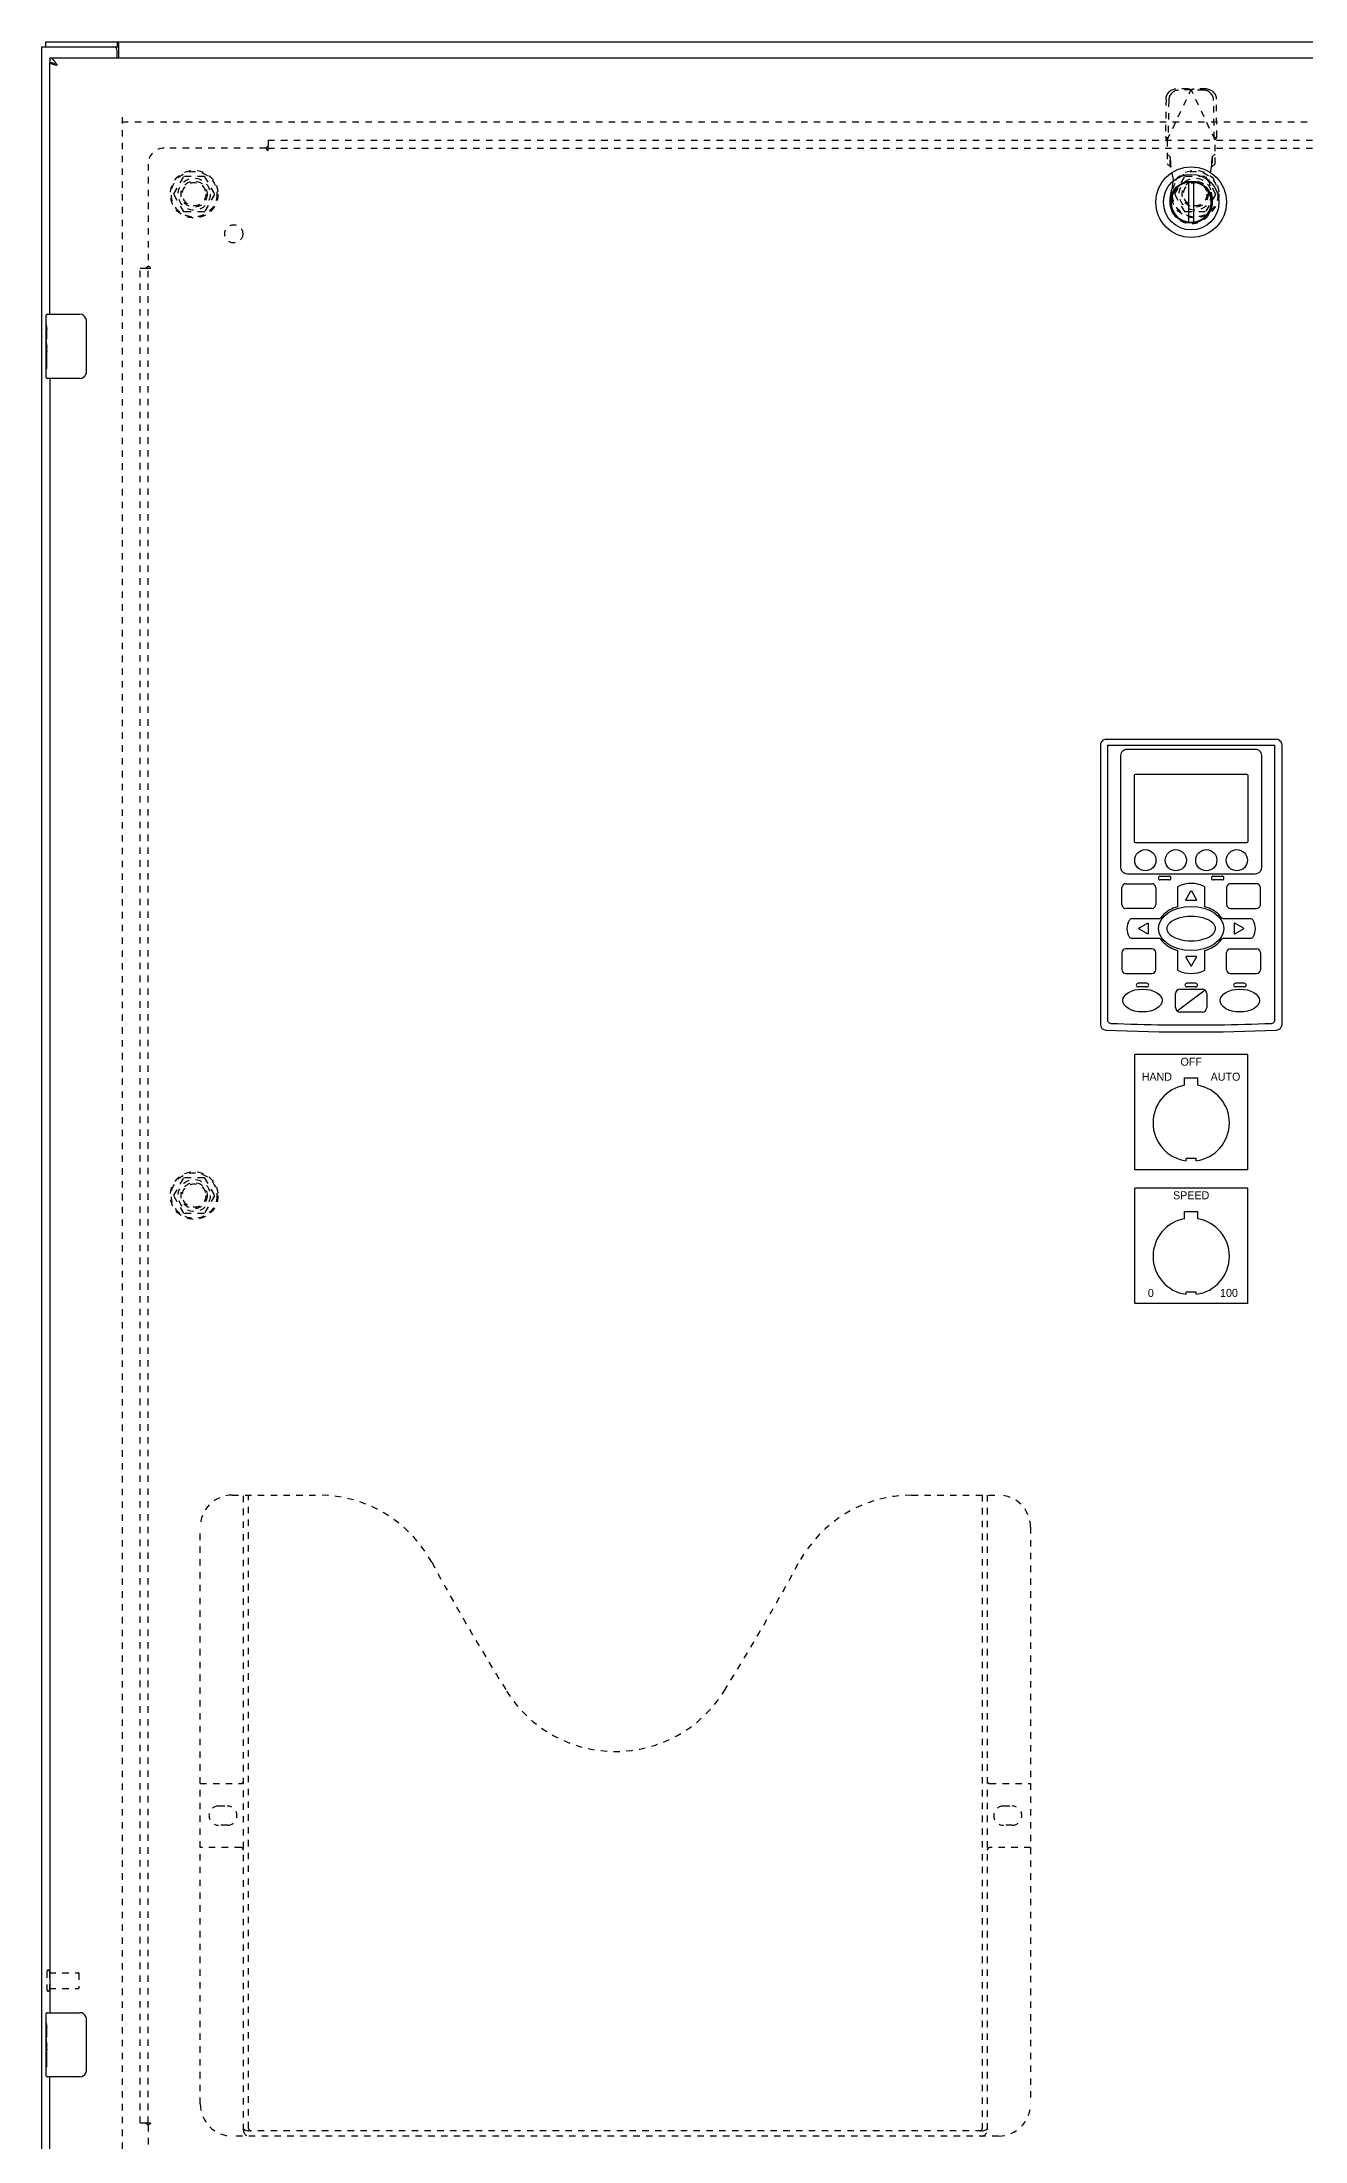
# Model space of a CAD drawing. Header units: inches. Extents: x 15 to 129, y 9 to 83.
# Drawn here: x 56.57 to 76.28, y 33.89 to 66.64 of the extents above; entities that cross this region are included whole.
import ezdxf
from ezdxf.enums import TextEntityAlignment as Align

# ---------------------------------------------------------------- set-up
doc = ezdxf.new("R2010")
doc.units = ezdxf.units.IN
doc.header["$MEASUREMENT"] = 0
doc.linetypes.add('HIDDEN', pattern=[0.2, 0.1, -0.1])
for name, color, linetype in [('DEFAULT_2', 8, 'HIDDEN'), ('DOOR_ASSEMBLY', 7, 'Continuous'), ('MAIN-1', 7, 'Continuous'), ('MAIN-2', 7, 'Continuous'), ('SUBPANEL', 7, 'Continuous')]:
    doc.layers.add(name, color=color, linetype=linetype)

# ---------------------------------------------------------------- blocks, each defined once
blk = doc.blocks.new('KEYPAD')
for p, q in [((-1.417, 4.476), (-1.417, 0.119)), ((-1.327, 4.567), (1.327, 4.567)), ((-1.308, 4.477), (-1.308, 0.19)), ((-1.308, 4.477), (1.308, 4.477)), ((1.308, 0.19), (1.308, 4.477)), ((1.417, 4.476), (1.417, 0.119)), ((-0.89, 4), (-0.89, 2.976)), ((0.87, 4.02), (-0.87, 4.02)), ((0.89, 2.976), (0.89, 4)), ((-0.87, 2.957), (0.87, 2.957)), ((-1.021, 2.314), (-0.612, 2.314)), ((1.021, 2.314), (0.612, 2.314)), ((-1.08, 1.987), (-1.08, 2.255)), ((-0.553, 2.255), (-0.553, 1.987)), ((-0.084, 2.064), (-0.006, 2.201)), ((0.078, 2.054), (-0.078, 2.054)), ((0.006, 2.201), (0.084, 2.064)), ((0.553, 2.255), (0.553, 1.987)), ((1.08, 1.987), (1.08, 2.255)), ((-0.612, 1.928), (-1.021, 1.928)), ((-0.818, 1.622), (-0.68, 1.7)), ((-0.67, 1.694), (-0.67, 1.538)), ((0.612, 1.928), (1.021, 1.928)), ((0.67, 1.694), (0.67, 1.538)), ((0.817, 1.622), (0.68, 1.7)), ((-0.68, 1.532), (-0.818, 1.61)), ((0.68, 1.532), (0.817, 1.61)), ((-1.08, 1.24), (-1.08, 0.972)), ((-0.612, 1.299), (-1.021, 1.299)), ((-0.553, 0.972), (-0.553, 1.24)), ((-0.084, 1.167), (-0.006, 1.03)), ((0.078, 1.177), (-0.078, 1.177)), ((0.006, 1.03), (0.084, 1.167)), ((0.553, 0.972), (0.553, 1.24)), ((0.612, 1.299), (1.021, 1.299)), ((1.08, 1.24), (1.08, 0.972)), ((-1.021, 0.913), (-0.612, 0.913)), ((-0.691, 0.762), (-0.829, 0.762)), ((-0.691, 0.703), (-0.829, 0.703)), ((-0.172, 0.669), (0.171, 0.669)), ((0.069, 0.762), (-0.069, 0.762)), ((0.069, 0.703), (-0.069, 0.703)), ((0.612, 0.913), (1.021, 0.913)), ((0.829, 0.762), (0.691, 0.762)), ((0.829, 0.703), (0.691, 0.703)), ((-0.243, 0.381), (-0.243, 0.598)), ((0.218, 0.651), (-0.217, 0.327)), ((0.242, 0.598), (0.242, 0.381)), ((0.171, 0.311), (-0.172, 0.311))]:
    blk.add_line(p, q)
for centre in [(-0.716, 2.68), (-0.24, 2.68), (0.236, 2.68), (0.713, 2.68)]:
    blk.add_circle(centre, 0.165)
for centre, radius, start, end in [((-1.327, 4.476), 0.0905, 89.9856, 180.0144), ((1.327, 4.476), 0.0905, 359.9856, 90.0144), ((-0.87, 4), 0.0197, 90, 180), ((0.87, 4), 0.0197, 0, 90), ((-0.87, 2.976), 0.0197, 180, 270), ((0.87, 2.976), 0.0197, 270, 0), ((-0.482, 2.402), 0.0295, 90, 270), ((-0.345, 2.402), 0.0295, 270, 90), ((0.344, 2.402), 0.0295, 90, 270), ((0.482, 2.402), 0.0295, 270, 90), ((-0.829, 0.732), 0.0295, 90, 270), ((-0.691, 0.732), 0.0295, 270, 90), ((-0.172, 0.598), 0.0709, 90, 180), ((-0.069, 0.732), 0.0295, 90, 270), ((0.069, 0.732), 0.0295, 270, 90), ((0.171, 0.598), 0.0709, 48.4344, 90), ((0.691, 0.732), 0.0295, 90, 270), ((0.829, 0.732), 0.0295, 270, 90), ((-0.172, 0.381), 0.0709, 180, 230.3759), ((0.171, 0.381), 0.0709, 270, 0), ((0.171, 0.598), 0.0709, 0, 48.4344), ((-1.327, 0.119), 0.0905, 179.9871, 267.5915), ((0, 31.496), 31.496, 267.5786, 272.4214), ((-0.172, 0.381), 0.0709, 230.3759, 270), ((1.327, 0.119), 0.0905, 272.4085, 0.0129)]:
    blk.add_arc(centre, radius, start, end)
for points, knots in [([(-1.096, 4.316), (-1.096, 4.316), (-1.096, 4.343), (-1.086, 4.367), (-1.068, 4.385)], [0.29411765, 0.29411765, 0.29411765, 0.29411765, 0.29411766, 0.35294118, 0.35294118, 0.35294118, 0.35294118]), ([(-1.096, 2.562), (-1.096, 2.562), (-1.096, 2.562), (-1.096, 4.316), (-1.096, 4.316)], [0.23529412, 0.23529412, 0.23529412, 0.23529412, 0.23529413, 0.29411765, 0.29411765, 0.29411765, 0.29411765]), ([(-1.068, 4.385), (-1.068, 4.385), (-1.05, 4.402), (-1.026, 4.413), (-1, 4.413)], [0.41176471, 0.41176471, 0.41176471, 0.41176471, 0.41176472, 0.47058824, 0.47058824, 0.47058824, 0.47058824]), ([(-1.068, 4.385), (-1.068, 4.385), (-1.068, 4.385), (-1.068, 4.385), (-1.068, 4.385)], [0.35294118, 0.35294118, 0.35294118, 0.35294118, 0.35294119, 0.41176471, 0.41176471, 0.41176471, 0.41176471]), ([(-1, 4.413), (-1, 4.413), (-1, 4.413), (1, 4.413), (1, 4.413), (1, 4.413), (1.026, 4.413), (1.05, 4.402), (1.068, 4.385)], [0.4705882, 0.4705882, 0.4705882, 0.4705882, 0.4705882, 0.5294118, 0.5294118, 0.5294118, 0.5294118, 0.5882353, 0.5882353, 0.5882353, 0.5882353]), ([(1.068, 4.385), (1.068, 4.385), (1.086, 4.367), (1.096, 4.343), (1.096, 4.316)], [0.64705882, 0.64705882, 0.64705882, 0.64705882, 0.64705883, 0.70588235, 0.70588235, 0.70588235, 0.70588235]), ([(1.096, 4.316), (1.096, 4.316), (1.096, 4.316), (1.096, 2.562), (1.096, 2.562), (1.096, 2.562), (1.096, 2.535), (1.086, 2.511), (1.068, 2.494)], [0.7058824, 0.7058824, 0.7058824, 0.7058824, 0.7058824, 0.7647059, 0.7647059, 0.7647059, 0.7647059, 0.8235294, 0.8235294, 0.8235294, 0.8235294]), ([(-1.068, 2.494), (-1.068, 2.494), (-1.086, 2.511), (-1.096, 2.535), (-1.096, 2.562)], [0.17647059, 0.17647059, 0.17647059, 0.17647059, 0.1764706, 0.23529412, 0.23529412, 0.23529412, 0.23529412]), ([(-1, 2.465), (-1, 2.465), (-1.026, 2.465), (-1.05, 2.476), (-1.068, 2.494)], [0.05882353, 0.05882353, 0.05882353, 0.05882353, 0.05882354, 0.11764706, 0.11764706, 0.11764706, 0.11764706]), ([(-1.068, 2.494), (-1.068, 2.494), (-1.068, 2.494), (-1.068, 2.494), (-1.068, 2.494)], [0.11764706, 0.11764706, 0.11764706, 0.11764706, 0.11764707, 0.17647059, 0.17647059, 0.17647059, 0.17647059]), ([(1.068, 2.494), (1.068, 2.494), (1.05, 2.476), (1.026, 2.465), (1, 2.465)], [0.8823529, 0.8823529, 0.8823529, 0.8823529, 0.882353, 1, 1, 1, 1]), ([(1.068, 2.494), (1.068, 2.494), (1.068, 2.494), (1.068, 2.494), (1.068, 2.494)], [0.82352941, 0.82352941, 0.82352941, 0.82352941, 0.82352942, 0.88235294, 0.88235294, 0.88235294, 0.88235294]), ([(-0.215, 2.25), (-0.215, 2.25), (-0.215, 2.25), (-0.215, 1.954), (-0.215, 1.954)], [0.6, 0.6, 0.6, 0.6, 0.60000001, 0.625, 0.625, 0.625, 0.625]), ([(-0.078, 2.054), (-0.078, 2.054), (-0.084, 2.054), (-0.088, 2.057), (-0.084, 2.064)], [0.1428571, 0.1428571, 0.1428571, 0.1428571, 0.1428572, 0.2857143, 0.2857143, 0.2857143, 0.2857143]), ([(-0.006, 2.201), (-0.006, 2.201), (-0.004, 2.206), (0.004, 2.206), (0.006, 2.201)], [0.4285714, 0.4285714, 0.4285714, 0.4285714, 0.4285714, 0.5714286, 0.5714286, 0.5714286, 0.5714286]), ([(0.084, 2.064), (0.084, 2.064), (0.087, 2.058), (0.084, 2.054), (0.078, 2.054)], [0.7142857, 0.7142857, 0.7142857, 0.7142857, 0.7142857, 1, 1, 1, 1]), ([(0.214, 1.954), (0.214, 1.954), (0.214, 2.25), (0.214, 2.25), (0.214, 2.25), (0.214, 2.259), (0.21, 2.266), (0.203, 2.27)], [0.5, 0.5, 0.5, 0.5, 0.525, 0.525, 0.525, 0.52500001, 0.55, 0.55, 0.55, 0.55]), ([(-0.489, 1.765), (-0.489, 1.765), (-0.926, 1.765), (-0.926, 1.765), (-0.926, 1.765), (-0.943, 1.765), (-0.959, 1.755), (-0.968, 1.74)], [0.725, 0.725, 0.725, 0.725, 0.75, 0.75, 0.75, 0.75000001, 0.775, 0.775, 0.775, 0.775]), ([(-0.68, 1.7), (-0.68, 1.7), (-0.674, 1.703), (-0.67, 1.7), (-0.67, 1.694)], [0.7142857, 0.7142857, 0.7142857, 0.7142857, 0.7142857, 1, 1, 1, 1]), ([(0, 1.272), (0, 1.272), (-0.282, 1.272), (-0.51, 1.426), (-0.51, 1.616), (-0.51, 1.616), (-0.51, 1.805), (-0.282, 1.959), (0, 1.959)], [0.4, 0.4, 0.4, 0.4, 0.4, 0.6, 0.6, 0.6, 0.6, 1, 1, 1, 1]), ([(-0.371, 1.655), (-0.371, 1.655), (-0.378, 1.642), (-0.382, 1.628), (-0.382, 1.613), (-0.382, 1.613), (-0.382, 1.599), (-0.378, 1.584), (-0.371, 1.571)], [0.6470588, 0.6470588, 0.6470588, 0.6470588, 0.6470588, 0.7058824, 0.7058824, 0.7058824, 0.7058824, 0.7647059, 0.7647059, 0.7647059, 0.7647059]), ([(-0.338, 1.699), (-0.338, 1.699), (-0.351, 1.686), (-0.363, 1.672), (-0.371, 1.655)], [0.58823529, 0.58823529, 0.58823529, 0.58823529, 0.5882353, 0.64705882, 0.64705882, 0.64705882, 0.64705882]), ([(-0.199, 1.775), (-0.199, 1.775), (-0.25, 1.759), (-0.3, 1.736), (-0.338, 1.699)], [0.52941176, 0.52941176, 0.52941176, 0.52941176, 0.52941177, 0.58823529, 0.58823529, 0.58823529, 0.58823529]), ([(-0.214, 1.954), (-0.214, 1.954), (-0.214, 1.954), (-0.213, 1.954), (-0.213, 1.954)], [0.3333333, 0.3333333, 0.3333333, 0.3333333, 0.3333333, 1, 1, 1, 1]), ([(0, 1.804), (0, 1.804), (-0.067, 1.804), (-0.134, 1.795), (-0.199, 1.775)], [0.47058824, 0.47058824, 0.47058824, 0.47058824, 0.47058825, 0.52941176, 0.52941176, 0.52941176, 0.52941176]), ([(0.199, 1.775), (0.199, 1.775), (0.134, 1.795), (0.067, 1.804), (0, 1.804)], [0.41176471, 0.41176471, 0.41176471, 0.41176471, 0.41176472, 0.47058824, 0.47058824, 0.47058824, 0.47058824]), ([(0.338, 1.699), (0.338, 1.699), (0.3, 1.736), (0.25, 1.759), (0.199, 1.775)], [0.35294118, 0.35294118, 0.35294118, 0.35294118, 0.35294119, 0.41176471, 0.41176471, 0.41176471, 0.41176471]), ([(0.371, 1.655), (0.371, 1.655), (0.363, 1.672), (0.351, 1.686), (0.338, 1.699)], [0.29411765, 0.29411765, 0.29411765, 0.29411765, 0.29411766, 0.35294118, 0.35294118, 0.35294118, 0.35294118]), ([(0.382, 1.613), (0.382, 1.613), (0.382, 1.628), (0.378, 1.642), (0.371, 1.655)], [0.23529412, 0.23529412, 0.23529412, 0.23529412, 0.23529413, 0.29411765, 0.29411765, 0.29411765, 0.29411765]), ([(0.926, 1.765), (0.926, 1.765), (0.926, 1.765), (0.489, 1.765), (0.489, 1.765)], [0.375, 0.375, 0.375, 0.375, 0.37500001, 0.4, 0.4, 0.4, 0.4]), ([(0.68, 1.7), (0.68, 1.7), (0.674, 1.703), (0.67, 1.7), (0.67, 1.694)], [0.7142857, 0.7142857, 0.7142857, 0.7142857, 0.7142857, 1, 1, 1, 1]), ([(-0.926, 1.462), (-0.926, 1.462), (-0.926, 1.462), (-0.489, 1.462), (-0.489, 1.462)], [0.825, 0.825, 0.825, 0.825, 0.82500001, 0.85, 0.85, 0.85, 0.85]), ([(-0.818, 1.61), (-0.818, 1.61), (-0.822, 1.612), (-0.822, 1.62), (-0.818, 1.622)], [0.4285714, 0.4285714, 0.4285714, 0.4285714, 0.4285714, 0.5714286, 0.5714286, 0.5714286, 0.5714286]), ([(-0.67, 1.538), (-0.67, 1.538), (-0.67, 1.532), (-0.673, 1.528), (-0.68, 1.532)], [0.1428571, 0.1428571, 0.1428571, 0.1428571, 0.1428572, 0.2857143, 0.2857143, 0.2857143, 0.2857143]), ([(-0.371, 1.571), (-0.371, 1.571), (-0.363, 1.555), (-0.351, 1.54), (-0.338, 1.527)], [0.76470588, 0.76470588, 0.76470588, 0.76470588, 0.76470589, 0.82352941, 0.82352941, 0.82352941, 0.82352941]), ([(-0.338, 1.527), (-0.338, 1.527), (-0.3, 1.491), (-0.25, 1.468), (-0.199, 1.452)], [0.82352941, 0.82352941, 0.82352941, 0.82352941, 0.82352942, 0.88235294, 0.88235294, 0.88235294, 0.88235294]), ([(-0.199, 1.452), (-0.199, 1.452), (-0.134, 1.431), (-0.067, 1.422), (0, 1.422)], [0.8823529, 0.8823529, 0.8823529, 0.8823529, 0.882353, 1, 1, 1, 1]), ([(0.51, 1.616), (0.51, 1.616), (0.51, 1.426), (0.282, 1.272), (0, 1.272)], [0.2, 0.2, 0.2, 0.2, 0.2, 0.4, 0.4, 0.4, 0.4]), ([(0.199, 1.452), (0.199, 1.452), (0.25, 1.468), (0.3, 1.491), (0.338, 1.527)], [0.05882353, 0.05882353, 0.05882353, 0.05882353, 0.05882354, 0.11764706, 0.11764706, 0.11764706, 0.11764706]), ([(0.338, 1.527), (0.338, 1.527), (0.351, 1.54), (0.363, 1.555), (0.371, 1.571)], [0.11764706, 0.11764706, 0.11764706, 0.11764706, 0.11764707, 0.17647059, 0.17647059, 0.17647059, 0.17647059]), ([(0.371, 1.571), (0.371, 1.571), (0.378, 1.584), (0.382, 1.599), (0.382, 1.613)], [0.17647059, 0.17647059, 0.17647059, 0.17647059, 0.1764706, 0.23529412, 0.23529412, 0.23529412, 0.23529412]), ([(0.67, 1.538), (0.67, 1.538), (0.67, 1.532), (0.673, 1.528), (0.68, 1.532)], [0.1428571, 0.1428571, 0.1428571, 0.1428571, 0.1428572, 0.2857143, 0.2857143, 0.2857143, 0.2857143]), ([(0.817, 1.61), (0.817, 1.61), (0.822, 1.612), (0.822, 1.62), (0.817, 1.622)], [0.4285714, 0.4285714, 0.4285714, 0.4285714, 0.4285714, 0.5714286, 0.5714286, 0.5714286, 0.5714286]), ([(0.926, 1.462), (0.926, 1.462), (0.943, 1.462), (0.959, 1.471), (0.968, 1.486)], [0.3, 0.3, 0.3, 0.3, 0.30000001, 0.325, 0.325, 0.325, 0.325]), ([(-0.078, 1.177), (-0.078, 1.177), (-0.084, 1.177), (-0.088, 1.174), (-0.084, 1.167)], [0.1428571, 0.1428571, 0.1428571, 0.1428571, 0.1428572, 0.2857143, 0.2857143, 0.2857143, 0.2857143]), ([(-0.006, 1.03), (-0.006, 1.03), (-0.004, 1.025), (0.004, 1.025), (0.006, 1.03)], [0.4285714, 0.4285714, 0.4285714, 0.4285714, 0.4285714, 0.5714286, 0.5714286, 0.5714286, 0.5714286]), ([(0.084, 1.167), (0.084, 1.167), (0.087, 1.174), (0.084, 1.177), (0.078, 1.177)], [0.7142857, 0.7142857, 0.7142857, 0.7142857, 0.7142857, 1, 1, 1, 1]), ([(0.214, 1.269), (0.214, 1.269), (0.214, 1.27), (0.214, 1.271), (0.214, 1.272)], [0.15, 0.15, 0.15, 0.15, 0.15000001, 0.175, 0.175, 0.175, 0.175]), ([(0.214, 0.981), (0.214, 0.981), (0.214, 0.981), (0.214, 1.269), (0.214, 1.269)], [0.125, 0.125, 0.125, 0.125, 0.12500001, 0.15, 0.15, 0.15, 0.15]), ([(-0.76, 0.313), (-0.76, 0.313), (-0.927, 0.313), (-1.067, 0.39), (-1.067, 0.491), (-1.067, 0.491), (-1.067, 0.591), (-0.927, 0.669), (-0.76, 0.669)], [0.4, 0.4, 0.4, 0.4, 0.4, 0.6, 0.6, 0.6, 0.6, 1, 1, 1, 1]), ([(0.759, 0.312), (0.759, 0.312), (0.592, 0.312), (0.452, 0.39), (0.452, 0.491), (0.452, 0.491), (0.452, 0.591), (0.592, 0.669), (0.759, 0.669)], [0.4, 0.4, 0.4, 0.4, 0.4, 0.6, 0.6, 0.6, 0.6, 1, 1, 1, 1]), ([(-0.453, 0.491), (-0.453, 0.491), (-0.453, 0.39), (-0.593, 0.313), (-0.76, 0.313)], [0.2, 0.2, 0.2, 0.2, 0.2, 0.4, 0.4, 0.4, 0.4]), ([(1.067, 0.491), (1.067, 0.491), (1.067, 0.39), (0.926, 0.312), (0.759, 0.312)], [0.2, 0.2, 0.2, 0.2, 0.2, 0.4, 0.4, 0.4, 0.4])]:
    blk.add_open_spline(points, degree=3, knots=knots)
for points in [[(-1.021, 2.314), (-1.054, 2.314), (-1.08, 2.287), (-1.08, 2.255)], [(1, 2.465), (1, 2.465), (-1, 2.465), (-1, 2.465)], [(-0.553, 2.255), (-0.553, 2.287), (-0.579, 2.314), (-0.612, 2.314)], [(-0.482, 2.431), (-0.482, 2.431), (-0.345, 2.431), (-0.345, 2.431)], [(-0.345, 2.372), (-0.345, 2.372), (-0.482, 2.372), (-0.482, 2.372)], [(0.203, 2.27), (0.075, 2.334), (-0.075, 2.334), (-0.203, 2.27)], [(0.344, 2.431), (0.344, 2.431), (0.482, 2.431), (0.482, 2.431)], [(0.482, 2.372), (0.482, 2.372), (0.344, 2.372), (0.344, 2.372)], [(0.612, 2.314), (0.579, 2.314), (0.553, 2.287), (0.553, 2.255)], [(1.08, 2.255), (1.08, 2.287), (1.054, 2.314), (1.021, 2.314)], [(-1.08, 1.987), (-1.08, 1.955), (-1.054, 1.928), (-1.021, 1.928)], [(-0.612, 1.928), (-0.579, 1.928), (-0.553, 1.955), (-0.553, 1.987)], [(-0.203, 2.27), (-0.21, 2.266), (-0.215, 2.259), (-0.215, 2.25)], [(0.553, 1.987), (0.553, 1.955), (0.579, 1.928), (0.612, 1.928)], [(1.021, 1.928), (1.054, 1.928), (1.08, 1.955), (1.08, 1.987)], [(-0.968, 1.74), (-1.014, 1.662), (-1.014, 1.565), (-0.968, 1.486)], [(-0.476, 1.783), (-0.48, 1.777), (-0.485, 1.771), (-0.489, 1.765)], [(-0.384, 1.872), (-0.417, 1.848), (-0.448, 1.819), (-0.476, 1.783)], [(-0.279, 1.93), (-0.315, 1.914), (-0.351, 1.896), (-0.384, 1.872)], [(-0.215, 1.954), (-0.236, 1.947), (-0.258, 1.939), (-0.279, 1.93)], [(-0.213, 1.954), (-0.213, 1.955), (-0.213, 1.955), (-0.214, 1.954)], [(0, 1.959), (0.282, 1.959), (0.51, 1.805), (0.51, 1.616)], [(0.279, 1.93), (0.258, 1.939), (0.236, 1.947), (0.214, 1.954)], [(0.384, 1.872), (0.351, 1.896), (0.315, 1.914), (0.279, 1.93)], [(0.475, 1.783), (0.448, 1.819), (0.417, 1.848), (0.384, 1.872)], [(0.489, 1.765), (0.484, 1.771), (0.48, 1.777), (0.475, 1.783)], [(0.968, 1.74), (0.959, 1.755), (0.943, 1.765), (0.926, 1.765)], [(0.968, 1.486), (1.014, 1.565), (1.014, 1.662), (0.968, 1.74)], [(-0.968, 1.486), (-0.959, 1.471), (-0.943, 1.462), (-0.926, 1.462)], [(-0.489, 1.462), (-0.485, 1.455), (-0.48, 1.449), (-0.476, 1.443)], [(-0.476, 1.443), (-0.448, 1.407), (-0.417, 1.378), (-0.384, 1.355)], [(-0.384, 1.355), (-0.351, 1.331), (-0.315, 1.312), (-0.279, 1.297)], [(0, 1.422), (0.067, 1.422), (0.134, 1.431), (0.199, 1.452)], [(0.279, 1.297), (0.315, 1.312), (0.351, 1.331), (0.384, 1.355)], [(0.384, 1.355), (0.417, 1.378), (0.448, 1.407), (0.475, 1.443)], [(0.475, 1.443), (0.48, 1.449), (0.484, 1.455), (0.489, 1.462)], [(0.489, 1.462), (0.489, 1.462), (0.926, 1.462), (0.926, 1.462)], [(-1.021, 1.299), (-1.054, 1.299), (-1.08, 1.272), (-1.08, 1.24)], [(-0.553, 1.24), (-0.553, 1.272), (-0.579, 1.299), (-0.612, 1.299)], [(-0.279, 1.297), (-0.279, 1.297), (-0.279, 1.297), (-0.279, 1.297)], [(-0.279, 1.297), (-0.258, 1.287), (-0.236, 1.279), (-0.214, 1.272)], [(-0.214, 1.272), (-0.214, 1.271), (-0.215, 1.27), (-0.215, 1.269)], [(-0.215, 1.269), (-0.215, 1.269), (-0.215, 0.981), (-0.215, 0.981)], [(0.214, 1.272), (0.236, 1.279), (0.258, 1.287), (0.279, 1.297)], [(0.612, 1.299), (0.579, 1.299), (0.553, 1.272), (0.553, 1.24)], [(1.08, 1.24), (1.08, 1.272), (1.054, 1.299), (1.021, 1.299)], [(-1.08, 0.972), (-1.08, 0.94), (-1.054, 0.913), (-1.021, 0.913)], [(-0.76, 0.669), (-0.593, 0.669), (-0.453, 0.591), (-0.453, 0.491)], [(-0.612, 0.913), (-0.579, 0.913), (-0.553, 0.94), (-0.553, 0.972)], [(-0.215, 0.981), (-0.215, 0.973), (-0.21, 0.965), (-0.203, 0.962)], [(-0.203, 0.962), (-0.075, 0.897), (0.075, 0.897), (0.203, 0.962)], [(0.203, 0.962), (0.21, 0.965), (0.214, 0.973), (0.214, 0.981)], [(0.553, 0.972), (0.553, 0.94), (0.579, 0.913), (0.612, 0.913)], [(0.759, 0.669), (0.926, 0.669), (1.067, 0.591), (1.067, 0.491)], [(1.021, 0.913), (1.054, 0.913), (1.08, 0.94), (1.08, 0.972)]]:
    blk.add_open_spline(points, degree=3)
for points, start_tangent, end_tangent in [([(-1.308, 0.19), (-1.305, 0.174), (-1.298, 0.159), (-1.286, 0.146), (-1.271, 0.138), (-1.254, 0.135)], (-0.000144, -1), (0.999191, -0.040204)), ([(-1.254, 0.135), (-0.418, 0.112), (0.418, 0.112), (1.254, 0.135)], (0.999181, -0.040457), (0.999181, 0.040457)), ([(1.254, 0.135), (1.271, 0.138), (1.286, 0.146), (1.298, 0.158), (1.305, 0.174), (1.308, 0.19)], (0.999192, 0.040199), (-0.000134, 1))]:
    blk.add_spline(points, degree=3, dxfattribs=dict(start_tangent=start_tangent, end_tangent=end_tangent))

msp = doc.modelspace()

# ---------------------------------------------------------------- linework, layer by layer
at = {"color": 3, "linetype": 'Continuous'}
for p, q in [((56.565, 30.72), (56.565, 66.57)), ((56.565, 66.57), (57.68, 66.57)), ((56.628, 66.645), (92.502, 66.645)), ((57.74, 66.395), (57.74, 66.51)), ((57.767, 66.395), (57.767, 66.614))]:
    msp.add_line(p, q, dxfattribs=at)
at = {"color": 7, "linetype": 'Continuous'}
for p, q in [((56.628, 66.57), (56.628, 66.645)), ((57.68, 66.57), (57.742, 66.57)), ((57.742, 66.57), (57.742, 66.645))]:
    msp.add_line(p, q, dxfattribs=at)
at = {"color": 3, "linetype": 'Continuous'}
msp.add_lwpolyline([(57.767, 66.614), (57.766, 66.615), (57.765, 66.617), (57.763, 66.619), (57.762, 66.621), (57.761, 66.623), (57.759, 66.626), (57.758, 66.628), (57.757, 66.63), (57.756, 66.633), (57.754, 66.635), (57.753, 66.636), (57.752, 66.638), (57.751, 66.64), (57.749, 66.641), (57.748, 66.642), (57.746, 66.643), (57.745, 66.644), (57.744, 66.644), (57.743, 66.644), (57.742, 66.645)], dxfattribs=at)
at = {"color": 7, "linetype": 'Continuous'}
for points in [[(57.751, 66.565), (57.749, 66.566), (57.748, 66.567), (57.747, 66.568), (57.746, 66.569), (57.744, 66.569), (57.743, 66.569), (57.742, 66.57)], [(57.767, 66.558), (57.766, 66.558), (57.765, 66.558), (57.764, 66.558), (57.762, 66.558), (57.761, 66.558), (57.76, 66.559), (57.758, 66.559), (57.757, 66.56), (57.756, 66.561), (57.754, 66.562), (57.753, 66.563), (57.751, 66.565)]]:
    msp.add_lwpolyline(points, dxfattribs=at)
at = {"color": 3, "linetype": 'Continuous'}
msp.add_arc((57.68, 66.51), 0.06, 0, 90, dxfattribs=at)
at = {"layer": 'DEFAULT_2', "color": 8, "linetype": 'HIDDEN'}
for p, q in [((57.815, 65.47), (57.815, 31.82)), ((91.313, 65.395), (57.817, 65.395)), ((58.623, 64.275), (58.777, 64.542)), ((59.095, 64.547), (58.786, 64.547)), ((59.103, 64.542), (59.258, 64.275)), ((74.248, 64.275), (74.402, 64.542)), ((74.72, 64.547), (74.411, 64.547)), ((74.728, 64.542), (74.883, 64.275)), ((58.777, 63.997), (58.623, 64.265)), ((59.258, 64.265), (59.103, 63.997)), ((74.402, 63.997), (74.248, 64.265)), ((74.883, 64.265), (74.728, 63.997)), ((59.095, 63.992), (58.786, 63.992)), ((74.72, 63.992), (74.411, 63.992)), ((58.623, 48.65), (58.777, 48.917)), ((59.095, 48.922), (58.786, 48.922)), ((59.103, 48.917), (59.258, 48.65)), ((58.777, 48.372), (58.623, 48.64)), ((59.258, 48.64), (59.103, 48.372)), ((59.095, 48.367), (58.786, 48.367)), ((56.64, 36.537), (56.64, 36.253)), ((56.683, 36.537), (56.683, 36.253)), ((56.683, 36.519), (57.13, 36.519)), ((57.14, 36.509), (57.14, 36.281)), ((56.683, 36.271), (57.13, 36.271))]:
    msp.add_line(p, q, dxfattribs=at)
for centre, radius in [((58.94, 64.27), 0.372), ((58.94, 64.27), 0.356), ((74.565, 64.27), 0.372), ((74.565, 64.27), 0.356), ((58.94, 64.27), 0.204), ((58.94, 64.27), 0.183), ((74.565, 64.27), 0.204), ((74.565, 64.27), 0.183), ((58.94, 48.645), 0.372), ((58.94, 48.645), 0.356), ((58.94, 48.645), 0.204), ((58.94, 48.645), 0.183)]:
    msp.add_circle(centre, radius, dxfattribs=at)
for centre, radius, start, end in [((58.786, 64.537), 0.01, 90.0113, 149.988), ((59.095, 64.537), 0.01, 30.0108, 89.9876), ((74.411, 64.537), 0.01, 90.0113, 149.988), ((58.631, 64.27), 0.01, 150.0117, 209.9873), ((59.249, 64.27), 0.01, 330.0117, 29.9873), ((74.256, 64.27), 0.01, 150.0117, 209.9873), ((74.874, 64.27), 0.01, 330.0117, 29.9873), ((58.786, 64.002), 0.01, 210.0108, 269.9876), ((59.095, 64.002), 0.01, 270.0113, 329.988), ((74.411, 64.002), 0.01, 210.0108, 269.9876), ((58.786, 48.912), 0.01, 90.0113, 149.988), ((59.095, 48.912), 0.01, 30.0108, 89.9876), ((58.631, 48.645), 0.01, 150.0117, 209.9873), ((59.249, 48.645), 0.01, 330.0117, 29.9873), ((58.786, 48.377), 0.01, 210.0108, 269.9876), ((59.095, 48.377), 0.01, 270.0113, 329.988), ((56.662, 36.537), 0.0215, 0, 180), ((57.13, 36.509), 0.01, 0, 90), ((56.662, 36.253), 0.0215, 180, 0), ((57.13, 36.281), 0.01, 270, 0)]:
    msp.add_arc(centre, radius, start, end, dxfattribs=at)
at = {"layer": 'DOOR_ASSEMBLY', "color": 7, "linetype": 'Continuous'}
for p, q in [((56.69, 66.395), (56.69, 66.32)), ((74.463, 64.457), (74.463, 63.832)), ((74.542, 63.832), (74.542, 64.457)), ((56.63, 62.236), (56.63, 62.38)), ((56.63, 61.98), (56.63, 62.232)), ((56.645, 62.395), (57.155, 62.395)), ((57.255, 62.295), (57.255, 61.495)), ((56.639, 62.177), (56.63, 62.177)), ((56.63, 62.01), (56.64, 62.01)), ((56.63, 61.41), (56.63, 61.977)), ((56.633, 61.947), (56.63, 61.947)), ((56.64, 62.01), (56.64, 62.166)), ((56.63, 61.815), (56.639, 61.815)), ((56.63, 61.779), (56.64, 61.779)), ((56.63, 61.716), (56.64, 61.716)), ((56.64, 61.826), (56.64, 61.879)), ((56.64, 61.549), (56.64, 61.779)), ((56.63, 61.549), (56.64, 61.549)), ((57.155, 61.395), (56.645, 61.395)), ((56.63, 35.736), (56.63, 35.88)), ((56.63, 35.48), (56.63, 35.732)), ((56.645, 35.895), (57.155, 35.895)), ((57.255, 35.795), (57.255, 34.995)), ((56.639, 35.677), (56.63, 35.677)), ((56.63, 35.51), (56.64, 35.51)), ((56.63, 34.91), (56.63, 35.477)), ((56.633, 35.447), (56.63, 35.447)), ((56.64, 35.51), (56.64, 35.666)), ((56.64, 35.326), (56.64, 35.379)), ((56.63, 35.315), (56.639, 35.315)), ((56.63, 35.279), (56.64, 35.279)), ((56.63, 35.216), (56.64, 35.216)), ((56.63, 35.049), (56.64, 35.049)), ((56.64, 35.049), (56.64, 35.279)), ((57.155, 34.895), (56.645, 34.895))]:
    msp.add_line(p, q, dxfattribs=at)
at = {"layer": 'DOOR_ASSEMBLY', "color": 3, "linetype": 'Continuous'}
for p, q in [((56.69, 66.395), (92.315, 66.395)), ((56.69, 62.395), (56.69, 66.32)), ((56.758, 66.289), (56.752, 66.291)), ((56.764, 66.288), (56.758, 66.289)), ((56.77, 66.286), (56.764, 66.288)), ((56.776, 66.285), (56.77, 66.286)), ((56.782, 66.283), (56.776, 66.285)), ((56.791, 66.281), (56.782, 66.283)), ((56.79, 66.304), (56.786, 66.311)), ((56.794, 66.298), (56.79, 66.304)), ((56.807, 66.278), (56.791, 66.281)), ((56.801, 66.288), (56.794, 66.298)), ((56.807, 66.278), (56.801, 66.288)), ((56.69, 61.395), (56.69, 35.895)), ((56.69, 30.97), (56.69, 34.895))]:
    msp.add_line(p, q, dxfattribs=at)
at = {"layer": 'DOOR_ASSEMBLY', "color": 8, "linetype": 'HIDDEN'}
for p, q in [((74.129, 65.115), (74.503, 65.902)), ((74.458, 65.916), (74.265, 65.912)), ((74.5, 65.896), (74.307, 65.893)), ((74.458, 65.916), (74.5, 65.896)), ((74.458, 65.916), (74.473, 65.911)), ((74.473, 65.911), (74.488, 65.907)), ((74.488, 65.907), (74.503, 65.902)), ((74.503, 65.902), (74.518, 65.907)), ((74.877, 65.115), (74.503, 65.902)), ((74.506, 65.896), (74.547, 65.916)), ((74.699, 65.893), (74.506, 65.896)), ((74.518, 65.907), (74.533, 65.911)), ((74.533, 65.911), (74.547, 65.916)), ((74.74, 65.912), (74.547, 65.916)), ((74.111, 65.753), (74.101, 65.163)), ((74.152, 65.734), (74.142, 65.143)), ((74.863, 65.143), (74.853, 65.734)), ((74.905, 65.163), (74.895, 65.753)), ((74.142, 65.143), (74.101, 65.163)), ((74.129, 65.115), (74.129, 64.741)), ((74.175, 64.855), (74.129, 64.896)), ((74.175, 64.7), (74.175, 64.855)), ((74.877, 64.896), (74.831, 64.855)), ((74.831, 64.855), (74.831, 64.7)), ((74.905, 65.163), (74.863, 65.143)), ((74.886, 65.131), (74.877, 65.115)), ((74.877, 64.741), (74.877, 65.115)), ((74.129, 64.741), (74.175, 64.7)), ((74.189, 64.696), (74.187, 64.728)), ((74.227, 64.499), (74.189, 64.696)), ((74.816, 64.696), (74.778, 64.499)), ((74.831, 64.7), (74.877, 64.741)), ((74.173, 64.205), (74.227, 64.499)), ((74.778, 64.499), (74.832, 64.205)), ((59.535, 43.97), (60.89, 43.97)), ((59.71, 34.06), (59.71, 43.97)), ((59.79, 34.09), (59.79, 43.97)), ((70.14, 43.97), (71.495, 43.97)), ((71.24, 43.97), (71.24, 34.09)), ((71.32, 43.97), (71.32, 34.06)), ((59.035, 34.47), (59.035, 43.47)), ((71.995, 43.47), (71.995, 34.47)), ((59.035, 39.47), (59.67, 39.47)), ((71.36, 39.47), (71.995, 39.47)), ((59.322, 39.12), (59.459, 39.12)), ((71.572, 39.12), (71.709, 39.12)), ((59.459, 38.82), (59.322, 38.82)), ((71.709, 38.82), (71.572, 38.82)), ((59.67, 38.47), (59.035, 38.47)), ((71.995, 38.47), (71.36, 38.47)), ((71.495, 33.97), (59.535, 33.97)), ((71.236, 34.05), (59.794, 34.05))]:
    msp.add_line(p, q, dxfattribs=at)
at = {"layer": 'DOOR_ASSEMBLY', "color": 3, "linetype": 'Continuous'}
for points in [[(56.786, 66.311), (56.783, 66.314), (56.781, 66.318), (56.779, 66.321), (56.777, 66.324), (56.775, 66.327), (56.773, 66.33), (56.77, 66.333), (56.768, 66.336), (56.766, 66.339), (56.764, 66.342), (56.762, 66.345), (56.759, 66.347), (56.757, 66.35), (56.755, 66.353), (56.753, 66.355), (56.751, 66.358), (56.749, 66.36), (56.746, 66.363), (56.744, 66.365), (56.742, 66.367), (56.74, 66.369), (56.738, 66.371), (56.736, 66.373), (56.733, 66.375), (56.731, 66.377), (56.729, 66.379), (56.727, 66.38), (56.725, 66.382), (56.723, 66.384), (56.72, 66.385), (56.718, 66.386), (56.716, 66.387), (56.714, 66.389), (56.712, 66.39), (56.71, 66.391), (56.708, 66.391), (56.705, 66.392), (56.703, 66.393), (56.701, 66.393), (56.699, 66.394), (56.697, 66.394), (56.695, 66.394), (56.692, 66.394), (56.69, 66.395)], [(56.752, 66.291), (56.747, 66.292), (56.744, 66.293), (56.742, 66.293), (56.739, 66.294), (56.736, 66.295), (56.734, 66.296), (56.731, 66.296), (56.729, 66.297), (56.727, 66.298), (56.724, 66.299), (56.722, 66.299), (56.72, 66.3), (56.718, 66.301), (56.716, 66.301), (56.714, 66.302), (56.712, 66.303), (56.71, 66.304), (56.709, 66.304), (56.707, 66.305), (56.705, 66.306), (56.704, 66.306), (56.702, 66.307), (56.701, 66.308), (56.7, 66.309), (56.698, 66.309), (56.697, 66.31), (56.696, 66.311), (56.695, 66.312), (56.694, 66.312), (56.694, 66.313), (56.693, 66.314), (56.692, 66.314), (56.692, 66.315), (56.691, 66.316), (56.691, 66.317), (56.691, 66.317), (56.69, 66.318), (56.69, 66.319), (56.69, 66.32)]]:
    msp.add_lwpolyline(points, dxfattribs=at)
at = {"layer": 'DOOR_ASSEMBLY', "color": 7, "linetype": 'Continuous'}
for points in [[(56.765, 66.3), (56.764, 66.301), (56.762, 66.302), (56.759, 66.303), (56.757, 66.304), (56.755, 66.305), (56.753, 66.305), (56.751, 66.306), (56.749, 66.307), (56.746, 66.308), (56.744, 66.309), (56.742, 66.31), (56.74, 66.31), (56.738, 66.311), (56.736, 66.312), (56.733, 66.313), (56.731, 66.313), (56.729, 66.314), (56.727, 66.314), (56.725, 66.315), (56.723, 66.316), (56.72, 66.316), (56.718, 66.317), (56.716, 66.317), (56.714, 66.317), (56.712, 66.318), (56.71, 66.318), (56.708, 66.318), (56.705, 66.319), (56.703, 66.319), (56.701, 66.319), (56.699, 66.319), (56.697, 66.319), (56.695, 66.319), (56.692, 66.319), (56.69, 66.32)], [(56.63, 62.236), (56.63, 62.232), (56.631, 62.228), (56.632, 62.223), (56.633, 62.217), (56.634, 62.21), (56.636, 62.202), (56.637, 62.194), (56.638, 62.185), (56.639, 62.176), (56.64, 62.166)], [(57.248, 62.331), (57.25, 62.325), (57.252, 62.319), (57.253, 62.313), (57.254, 62.307), (57.255, 62.301), (57.255, 62.295)], [(56.63, 61.98), (56.63, 61.972), (56.631, 61.965), (56.632, 61.956), (56.633, 61.948), (56.635, 61.93)], [(56.635, 61.93), (56.636, 61.921), (56.637, 61.912), (56.638, 61.903), (56.639, 61.895), (56.64, 61.887), (56.64, 61.879)], [(56.64, 61.826), (56.64, 61.82), (56.639, 61.814), (56.639, 61.808), (56.638, 61.802), (56.638, 61.796), (56.637, 61.79)], [(57.255, 61.495), (57.255, 61.488), (57.254, 61.482), (57.253, 61.476), (57.252, 61.47), (57.25, 61.464), (57.248, 61.458)], [(56.63, 35.736), (56.63, 35.732), (56.631, 35.728), (56.632, 35.723), (56.633, 35.717), (56.634, 35.71), (56.636, 35.702), (56.637, 35.694), (56.638, 35.685), (56.639, 35.676), (56.64, 35.666)], [(57.248, 35.831), (57.25, 35.825), (57.252, 35.819), (57.253, 35.813), (57.254, 35.807), (57.255, 35.801), (57.255, 35.795)], [(56.63, 35.48), (56.63, 35.472), (56.631, 35.465), (56.632, 35.456), (56.633, 35.448), (56.635, 35.43)], [(56.635, 35.43), (56.636, 35.421), (56.637, 35.412), (56.638, 35.403), (56.639, 35.395), (56.64, 35.387), (56.64, 35.379)], [(56.64, 35.326), (56.64, 35.32), (56.639, 35.314), (56.639, 35.308), (56.638, 35.302), (56.638, 35.296), (56.637, 35.29)], [(57.255, 34.995), (57.255, 34.988), (57.254, 34.982), (57.253, 34.976), (57.252, 34.97), (57.25, 34.964), (57.248, 34.958)]]:
    msp.add_lwpolyline(points, dxfattribs=at)
at = {"layer": 'DOOR_ASSEMBLY', "color": 8, "linetype": 'HIDDEN'}
for points in [[(74.111, 65.753), (74.112, 65.769), (74.114, 65.784), (74.118, 65.799), (74.123, 65.814), (74.13, 65.827), (74.138, 65.841), (74.147, 65.853), (74.157, 65.865), (74.168, 65.875), (74.18, 65.885), (74.193, 65.893), (74.207, 65.899), (74.221, 65.905), (74.235, 65.909), (74.25, 65.911), (74.265, 65.912)], [(74.307, 65.893), (74.292, 65.892), (74.277, 65.889), (74.262, 65.885), (74.248, 65.88), (74.235, 65.873), (74.222, 65.865), (74.21, 65.855), (74.199, 65.845), (74.188, 65.833), (74.179, 65.821), (74.171, 65.808), (74.165, 65.794), (74.16, 65.779), (74.156, 65.764), (74.153, 65.749), (74.152, 65.734)], [(74.853, 65.734), (74.852, 65.749), (74.85, 65.764), (74.846, 65.779), (74.841, 65.794), (74.834, 65.808), (74.826, 65.821), (74.817, 65.833), (74.807, 65.845), (74.796, 65.855), (74.784, 65.865), (74.771, 65.873), (74.757, 65.88), (74.743, 65.885), (74.728, 65.889), (74.714, 65.892), (74.699, 65.893)], [(74.74, 65.912), (74.755, 65.911), (74.77, 65.909), (74.785, 65.905), (74.799, 65.899), (74.812, 65.893), (74.825, 65.885), (74.837, 65.875), (74.848, 65.865), (74.859, 65.853), (74.868, 65.841), (74.876, 65.827), (74.882, 65.814), (74.887, 65.799), (74.891, 65.784), (74.894, 65.769), (74.895, 65.753)], [(74.129, 65.115), (74.119, 65.131), (74.114, 65.139), (74.11, 65.147), (74.105, 65.155), (74.101, 65.163)], [(74.187, 64.728), (74.186, 64.743), (74.185, 64.758), (74.184, 64.773), (74.183, 64.787), (74.182, 64.799), (74.181, 64.811), (74.18, 64.822), (74.179, 64.831), (74.178, 64.839), (74.177, 64.846), (74.176, 64.851), (74.175, 64.855)], [(74.831, 64.855), (74.83, 64.851), (74.829, 64.846), (74.828, 64.839), (74.827, 64.831), (74.825, 64.822), (74.824, 64.811), (74.823, 64.799), (74.822, 64.787), (74.821, 64.773), (74.82, 64.758), (74.819, 64.743), (74.818, 64.728), (74.816, 64.696)], [(74.905, 65.163), (74.9, 65.155), (74.896, 65.147), (74.891, 65.139), (74.886, 65.131)], [(74.175, 64.7), (74.177, 64.699), (74.18, 64.699), (74.182, 64.698), (74.184, 64.697), (74.187, 64.697), (74.189, 64.696)], [(74.816, 64.696), (74.819, 64.697), (74.821, 64.697), (74.823, 64.698), (74.826, 64.699), (74.828, 64.699), (74.831, 64.7)], [(59.7, 34.09), (59.716, 34.079), (59.732, 34.069), (59.748, 34.061), (59.764, 34.055), (59.779, 34.051), (59.794, 34.05)], [(71.236, 34.05), (71.251, 34.051), (71.267, 34.055), (71.282, 34.061), (71.298, 34.069), (71.314, 34.079), (71.33, 34.09)]]:
    msp.add_lwpolyline(points, dxfattribs=at)
at = {"layer": 'DOOR_ASSEMBLY', "color": 7, "linetype": 'Continuous'}
for radius in [0.551, 0.433, 0.329, 0.317]:
    msp.add_circle((74.503, 64.145), radius, dxfattribs=at)
at = {"layer": 'DOOR_ASSEMBLY', "color": 8, "linetype": 'HIDDEN'}
for centre, radius, start, end in [((74.503, 64.145), 0.335, 169.673, 10.327), ((59.535, 43.47), 0.5, 90, 180), ((60.89, 41.97), 2, 28.4813, 90), ((70.14, 41.97), 2, 90, 151.5187), ((71.495, 43.47), 0.5, 0, 90), ((97.198, 61.668), 39.307, 208.4813, 211.8705), ((33.832, 61.668), 39.307, 328.1295, 331.5187), ((65.515, 41.97), 2, 211.8705, 328.1295), ((59.67, 39.51), 0.04, 270, 0), ((71.36, 39.51), 0.04, 180, 270), ((59.322, 38.97), 0.15, 90, 270), ((59.459, 38.97), 0.15, 270, 90), ((71.572, 38.97), 0.15, 90, 270), ((71.709, 38.97), 0.15, 270, 90), ((59.67, 38.43), 0.04, 0, 90), ((71.36, 38.43), 0.04, 90, 180), ((59.535, 34.47), 0.5, 180, 270), ((71.495, 34.47), 0.5, 270, 0), ((59.83, 34.09), 0.04, 180, 270), ((71.2, 34.09), 0.04, 270, 0), ((59.8, 34.06), 0.09, 180, 270), ((71.23, 34.06), 0.09, 270, 0)]:
    msp.add_arc(centre, radius, start, end, dxfattribs=at)
at = {"layer": 'DOOR_ASSEMBLY', "color": 7, "linetype": 'Continuous'}
for centre, radius, start, end in [((74.503, 64.145), 0.315, 100.0787, 79.9213), ((56.645, 62.38), 0.015, 90, 180), ((57.155, 62.295), 0.1, 21.1999, 90), ((56.645, 61.41), 0.015, 180, 270), ((57.155, 61.495), 0.1, 270, 338.7946), ((56.645, 35.88), 0.015, 90, 180), ((57.155, 35.795), 0.1, 21.1999, 90), ((56.645, 34.91), 0.015, 180, 270), ((57.155, 34.995), 0.1, 270, 338.7946)]:
    msp.add_arc(centre, radius, start, end, dxfattribs=at)
for centre, start_param, end_param in [((56.83, 61.812), 3.141593, 3.403409), ((56.83, 35.312), -3.141593, -2.879776)]:
    msp.add_ellipse(centre, major_axis=(0.2, 0), ratio=0.432808, start_param=start_param, end_param=end_param, dxfattribs=at)
at = {"layer": 'MAIN-1'}
for p, q in [((75.385, 50.846), (73.621, 50.846)), ((73.621, 49.045), (73.621, 50.846)), ((75.385, 49.045), (75.385, 50.846)), ((74.398, 50.366), (74.398, 50.48)), ((74.398, 50.48), (74.607, 50.48)), ((74.607, 50.366), (74.607, 50.48)), ((74.581, 49.222), (74.424, 49.222)), ((74.424, 49.188), (74.424, 49.222)), ((74.581, 49.188), (74.581, 49.222)), ((75.385, 49.045), (73.621, 49.045)), ((75.385, 48.762), (73.621, 48.762)), ((73.621, 46.961), (73.621, 48.762)), ((75.385, 46.961), (75.385, 48.762)), ((74.398, 48.282), (74.398, 48.396)), ((74.398, 48.396), (74.607, 48.396)), ((74.607, 48.282), (74.607, 48.396)), ((75.385, 46.961), (73.621, 46.961)), ((74.581, 47.138), (74.424, 47.138)), ((74.424, 47.104), (74.424, 47.138)), ((74.581, 47.104), (74.581, 47.138))]:
    msp.add_line(p, q, dxfattribs=at)
for centre, start, end in [((74.503, 49.779), 100.0738, 180), ((74.503, 49.779), 0, 79.9261), ((74.503, 49.779), 180, 262.4141), ((74.503, 49.779), 277.5859, 0), ((74.503, 47.695), 100.0738, 180), ((74.503, 47.695), 0, 79.9261), ((74.503, 47.695), 180, 262.4141), ((74.503, 47.695), 277.5859, 0)]:
    msp.add_arc(centre, 0.596, start, end, dxfattribs=at)
at = {"layer": 'MAIN-2'}
for p, q in [((73.621, 50.846), (73.621, 50.846)), ((75.385, 50.846), (75.385, 50.846)), ((74.398, 50.48), (74.398, 50.48)), ((74.607, 50.48), (74.607, 50.48)), ((74.398, 50.366), (74.398, 50.366)), ((74.607, 50.366), (74.607, 50.366)), ((75.099, 49.779), (75.099, 49.779)), ((74.424, 49.222), (74.424, 49.222)), ((74.424, 49.188), (74.424, 49.188)), ((74.581, 49.222), (74.581, 49.222)), ((74.581, 49.188), (74.581, 49.188)), ((73.621, 49.045), (73.621, 49.045)), ((75.385, 49.045), (75.385, 49.045)), ((73.621, 48.762), (73.621, 48.762)), ((75.385, 48.762), (75.385, 48.762)), ((74.398, 48.396), (74.398, 48.396)), ((74.398, 48.282), (74.398, 48.282)), ((74.607, 48.396), (74.607, 48.396)), ((74.607, 48.282), (74.607, 48.282)), ((75.099, 47.695), (75.099, 47.695)), ((73.621, 46.961), (73.621, 46.961)), ((74.424, 47.138), (74.424, 47.138)), ((74.424, 47.104), (74.424, 47.104)), ((74.581, 47.138), (74.581, 47.138)), ((74.581, 47.104), (74.581, 47.104)), ((75.385, 46.961), (75.385, 46.961))]:
    msp.add_line(p, q, dxfattribs=at)
at = {"layer": 'SUBPANEL', "color": 8, "linetype": 'HIDDEN'}
for p, q in [((60.061, 64.988), (58.471, 64.988)), ((60.074, 64.968), (60.07, 64.975)), ((60.075, 65.003), (60.072, 64.999)), ((60.079, 65.007), (60.075, 65.003)), ((60.096, 65.113), (60.096, 65.027)), ((60.096, 65.113), (89.034, 65.113)), ((60.096, 64.947), (60.096, 65.027)), ((60.096, 64.988), (89.034, 64.988)), ((58.221, 64.738), (58.221, 63.149)), ((58.096, 34.176), (58.096, 63.113)), ((58.096, 63.113), (58.183, 63.113)), ((58.183, 63.113), (58.262, 63.113)), ((58.221, 34.176), (58.221, 63.113)), ((58.096, 34.176), (58.183, 34.176)), ((58.183, 34.176), (58.262, 34.176)), ((58.203, 34.159), (58.207, 34.154)), ((58.207, 34.154), (58.21, 34.151)), ((58.221, 34.14), (58.221, 32.551))]:
    msp.add_line(p, q, dxfattribs=at)
for points in [[(60.072, 64.999), (60.07, 64.998), (60.068, 64.996), (60.067, 64.994), (60.065, 64.992), (60.064, 64.991), (60.062, 64.99), (60.061, 64.988)], [(60.07, 64.975), (60.069, 64.977), (60.068, 64.979), (60.066, 64.981), (60.065, 64.983), (60.064, 64.985), (60.062, 64.987), (60.061, 64.988)], [(60.096, 64.947), (60.095, 64.948), (60.093, 64.949), (60.092, 64.949), (60.09, 64.95), (60.089, 64.951), (60.087, 64.952), (60.086, 64.953), (60.085, 64.955), (60.083, 64.956), (60.082, 64.958), (60.081, 64.959), (60.079, 64.961), (60.078, 64.963), (60.077, 64.964), (60.076, 64.966), (60.074, 64.968)], [(60.096, 65.027), (60.095, 65.025), (60.094, 65.023), (60.092, 65.021), (60.091, 65.019), (60.089, 65.018), (60.088, 65.016), (60.086, 65.014), (60.085, 65.013), (60.084, 65.011), (60.082, 65.01), (60.081, 65.008), (60.079, 65.007)], [(58.183, 63.113), (58.185, 63.115), (58.187, 63.116), (58.189, 63.118), (58.19, 63.119), (58.192, 63.12), (58.194, 63.122), (58.195, 63.123), (58.197, 63.125), (58.198, 63.126), (58.2, 63.127), (58.201, 63.129), (58.203, 63.13), (58.206, 63.133)], [(58.206, 63.133), (58.209, 63.136), (58.21, 63.138), (58.212, 63.14), (58.214, 63.141), (58.216, 63.143), (58.217, 63.145), (58.219, 63.146), (58.22, 63.147), (58.221, 63.149)], [(58.235, 63.139), (58.233, 63.141), (58.23, 63.142), (58.228, 63.143), (58.226, 63.145), (58.225, 63.146), (58.223, 63.147), (58.221, 63.149)], [(58.262, 63.113), (58.262, 63.115), (58.261, 63.116), (58.26, 63.118), (58.259, 63.119), (58.259, 63.121), (58.257, 63.122), (58.256, 63.124), (58.255, 63.125), (58.254, 63.126), (58.252, 63.128), (58.25, 63.129), (58.249, 63.13), (58.247, 63.132), (58.245, 63.133), (58.243, 63.134), (58.241, 63.135), (58.235, 63.139)], [(58.183, 34.176), (58.185, 34.174), (58.187, 34.173), (58.189, 34.172), (58.19, 34.17), (58.192, 34.169), (58.194, 34.167), (58.195, 34.166), (58.197, 34.164), (58.198, 34.163), (58.2, 34.162), (58.201, 34.16), (58.203, 34.159)], [(58.21, 34.151), (58.212, 34.149), (58.214, 34.148), (58.216, 34.146), (58.217, 34.144), (58.219, 34.143), (58.22, 34.142), (58.221, 34.14)], [(58.262, 34.176), (58.262, 34.174), (58.261, 34.173), (58.26, 34.171), (58.259, 34.17), (58.259, 34.168), (58.257, 34.167), (58.256, 34.165), (58.255, 34.164), (58.254, 34.163), (58.252, 34.161), (58.25, 34.16), (58.249, 34.159), (58.247, 34.157), (58.245, 34.156), (58.243, 34.155), (58.241, 34.154), (58.239, 34.152), (58.237, 34.151), (58.235, 34.15), (58.233, 34.148), (58.23, 34.147), (58.228, 34.146), (58.226, 34.144), (58.225, 34.143), (58.223, 34.142), (58.221, 34.14)]]:
    msp.add_lwpolyline(points, dxfattribs=at)
for centre, radius in [((58.94, 64.27), 0.25), ((74.565, 64.27), 0.25), ((59.559, 63.651), 0.141), ((58.94, 48.645), 0.25)]:
    msp.add_circle(centre, radius, dxfattribs=at)
msp.add_arc((58.471, 64.738), 0.25, 90, 180, dxfattribs=at)

# ---------------------------------------------------------------- block references
msp.add_blockref('KEYPAD', (74.503, 51.197))

# ---------------------------------------------------------------- texts
for s, height, p in [('OFF', 0.1249, (74.503, 50.733)), ('HAND', 0.1249, (73.967, 50.499)), ('AUTO', 0.1249, (75.039, 50.499)), ('SPEED', 0.1249, (74.503, 48.649)), ('0', 0.125, (73.873, 47.126)), ('100', 0.1249, (75.093, 47.126))]:
    msp.add_text(s, height=height).set_placement(p, align=Align.MIDDLE_CENTER)

doc.saveas('drawing.dxf')
